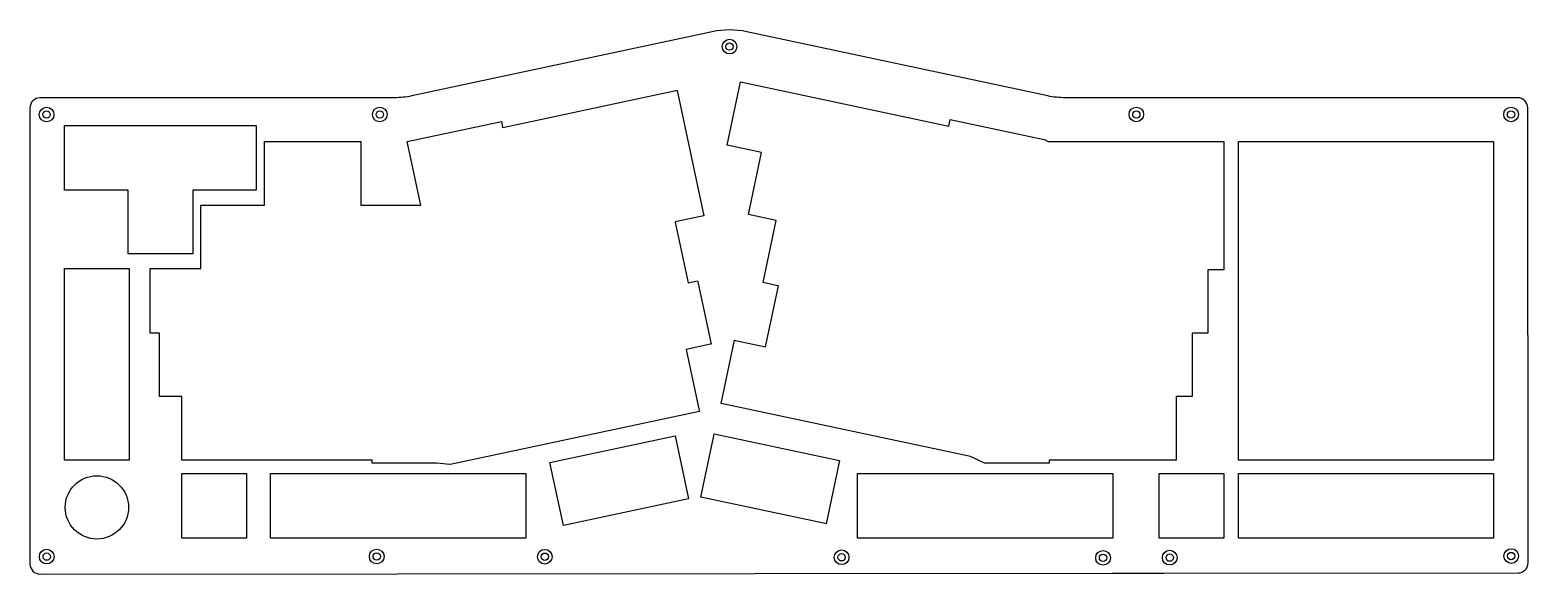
# Model space of a CAD drawing. Header units: millimetres. Extents: x -529 to -79, y 128 to 292.
import ezdxf

# ---------------------------------------------------------------- set-up
doc = ezdxf.new("R2010")
doc.units = ezdxf.units.MM
doc.header["$MEASUREMENT"] = 0

msp = doc.modelspace()

# ---------------------------------------------------------------- linework, layer by layer
msp.add_lwpolyline([(-419.31, 271.46), (-517.7, 271.42), (-525.7, 271.42, 0.414214), (-528.7, 268.42), (-528.69, 139.93), (-528.69, 131.47, 0.414214), (-525.68, 128.48), (-204, 128.73), (-189.2, 128.74), (-188.36, 128.74), (-82.02, 128.83, 0.414214), (-79.02, 131.83), (-79.13, 268.46, 0.41398), (-82.13, 271.45), (-217.96, 271.45, -0.052558), (-223.17, 272), (-313.49, 291.26, 0.10546), (-323.92, 291.26), (-414.11, 272.01, -0.052509)], format="xyb", close=True)
for points in [[(-321.22, 179.68), (-317.18, 198.66), (-316.87, 198.59), (-307.87, 196.68), (-303.98, 214.97), (-304.19, 215.02), (-308.64, 215.96), (-304.68, 234.59), (-313.06, 236.38), (-309.09, 255.05), (-319.43, 257.25), (-315.4, 276.24), (-252.88, 262.95), (-252.67, 263.96), (-252.46, 264.95), (-224.26, 258.95), (-224.16, 258.93), (-223.1, 258.29), (-170.36, 258.29), (-170.36, 219.84), (-175.12, 219.84), (-175.12, 200.79), (-179.89, 200.79), (-179.89, 181.74), (-184.65, 181.74), (-184.65, 162.68), (-222.75, 162.68), (-222.75, 161.73), (-242.15, 161.73), (-246.34, 163.77)], [(-326.44, 235.98), (-326.89, 235.88), (-334.99, 234.16), (-334.98, 234.1), (-331.1, 215.87), (-328.31, 216.46), (-328.24, 216.17), (-324.27, 197.49), (-324.46, 197.45), (-331.73, 195.9), (-327.82, 177.53), (-327.77, 177.27), (-402.54, 161.37), (-402.64, 161.35), (-406.6, 161.73), (-426, 161.73), (-426, 162.69), (-483.15, 162.69), (-483.15, 181.74), (-489.8, 181.74), (-489.8, 200.79), (-492.61, 200.79), (-492.61, 220.19), (-477.39, 220.19), (-477.39, 239.23), (-458.31, 239.23), (-458.31, 258.28), (-429.39, 258.28), (-429.39, 239.23), (-411.4, 239.23), (-415.46, 258.36), (-387.17, 264.37), (-386.81, 262.66), (-386.78, 262.55), (-386.75, 262.56), (-334.79, 273.6), (-334.45, 273.67)], [(-479.85, 243.68), (-479.85, 224.63), (-499.25, 224.63), (-499.25, 243.68), (-518.3, 243.68), (-518.3, 263.08), (-460.8, 263.08), (-460.8, 243.68)], [(-89.4, 258.29), (-89.4, 162.69), (-165.95, 162.69), (-165.95, 258.29)], [(-498.95, 220.18), (-498.95, 162.68), (-518.35, 162.68), (-518.35, 220.18)], [(-330.99, 151.06), (-368.58, 143.07), (-372.61, 162), (-335.01, 169.99)], [(-289.72, 143.57), (-290.52, 143.74), (-327.35, 151.57), (-323.43, 170.01), (-323.32, 170.53), (-285.69, 162.55)], [(-463.75, 139.28), (-483.15, 139.28), (-483.15, 158.68), (-463.75, 158.68)], [(-456.45, 139.28), (-456.45, 158.68), (-379.9, 158.68), (-379.9, 139.28)], [(-280.25, 139.23), (-280.25, 158.63), (-203.7, 158.63), (-203.7, 139.23)], [(-170.36, 158.63), (-170.36, 139.23), (-189.76, 139.23), (-189.76, 158.63)], [(-89.4, 158.63), (-89.4, 139.23), (-165.95, 139.23), (-165.95, 158.63)]]:
    msp.add_lwpolyline(points, close=True)
at = {"color": 1}
for centre in [(-318.7, 286.81), (-523.7, 266.42), (-423.7, 266.43), (-196.6, 266.45), (-84.13, 266.45), (-523.68, 133.7), (-424.62, 133.74), (-374.17, 133.68), (-285.07, 133.5), (-206.6, 133.34), (-186.58, 133.4), (-84.07, 133.88)]:
    msp.add_circle(centre, 2.2, dxfattribs=at)
for centre, radius in [((-318.7, 286.81), 1.1), ((-523.7, 266.42), 1.1), ((-423.7, 266.43), 1.1), ((-196.6, 266.45), 1.1), ((-84.13, 266.45), 1.1), ((-508.62, 148.48), 9.5), ((-84.07, 133.88), 1.1), ((-523.68, 133.7), 1.1), ((-424.62, 133.74), 1.1), ((-374.17, 133.68), 1.1), ((-285.07, 133.5), 1.1), ((-206.6, 133.34), 1.1), ((-186.58, 133.4), 1.1)]:
    msp.add_circle(centre, radius)

doc.saveas('drawing.dxf')
